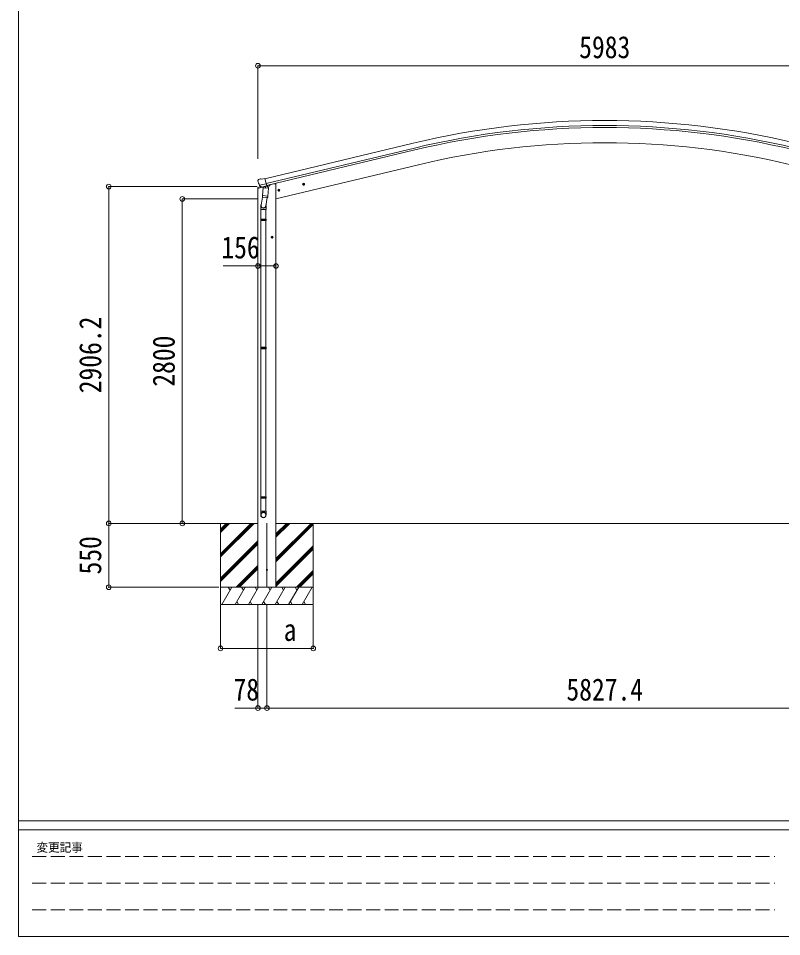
# Model space of a CAD drawing. Units: millimetres at full size, sheet at 1:40. Extents: x -11181 to 11305, y -7804 to 7716.
# Drawn here: x -11181 to -4596, y -7804 to 119 of the extents above; entities that cross this region are included whole.
import ezdxf
from ezdxf.enums import TextEntityAlignment as Align

# ---------------------------------------------------------------- set-up
doc = ezdxf.new("R2010")
doc.units = ezdxf.units.MM
doc.header["$LTSCALE"] = 40
doc.header["$PDMODE"] = 32
doc.header["$PDSIZE"] = 40
doc.linetypes.add('DASHED3', pattern=[4, 3, -1])
for name, color, linetype, lineweight in [('0-0_0', 7, 'Continuous', 9), ('0-1_本体', 4, 'Continuous', 9), ('0-2_部品', 7, 'Continuous', 9), ('0-8_PARTS2', 2, 'Continuous', 9), ('0-A_寸法', 6, 'Continuous', 9), ('F-0_240', 7, 'Continuous', 9)]:
    doc.layers.add(name, color=color, linetype=linetype, lineweight=lineweight)
doc.styles.add('ＭＳ ゴシック', font='')
doc.styles.get('ＭＳ ゴシック').set_extended_font_data('MS Gothic')

msp = doc.modelspace()

# ---------------------------------------------------------------- linework, layer by layer
at = {"layer": '0-0_0'}
for p, q in [((-9114.31, -4238.98), (-9615.97, -4238.99)), ((-9436.76, -4287.58), (-9388.15, -4238.98)), ((-9436.76, -4238.99), (-9436.76, -4938.98)), ((-9436.76, -4499.71), (-9176.03, -4238.99)), ((-9436.76, -4513.85), (-9161.88, -4238.99)), ((-9436.76, -4528), (-9147.74, -4238.99)), ((-9436.76, -4315.87), (-9359.87, -4238.99)), ((-9436.76, -4301.72), (-9374.02, -4238.99)), ((-8958.31, -4541.76), (-8655.53, -4238.99)), ((-8958.31, -4555.9), (-8641.38, -4238.99)), ((-8958.31, -4357.92), (-8839.37, -4238.99)), ((-8958.31, -4343.77), (-8853.52, -4238.99)), ((-8958.31, -4329.63), (-8867.66, -4238.99)), ((-8958.31, -4570.05), (-8636.76, -4248.5)), ((-8957.81, -4238.99), (-3287.66, -4238.99)), ((-8636.76, -4238.99), (-8636.76, -4938.98)), ((-9436.76, -4711.84), (-9114.31, -4389.4)), ((-9436.76, -4725.99), (-9114.31, -4403.54)), ((-9436.76, -4740.13), (-9114.31, -4417.68)), ((-8958.31, -4753.89), (-8636.76, -4432.35)), ((-8958.31, -4768.04), (-8636.76, -4446.49)), ((-8958.31, -4782.18), (-8636.76, -4460.63)), ((-9301.76, -4788.99), (-9114.31, -4601.53)), ((-9287.62, -4788.99), (-9114.31, -4615.67)), ((-9273.48, -4788.99), (-9114.31, -4629.81)), ((-8781.26, -4788.99), (-8636.76, -4644.48)), ((-8767.12, -4788.99), (-8636.76, -4658.62)), ((-8752.98, -4788.99), (-8636.76, -4672.76)), ((-8636.76, -4788.99), (-9436.76, -4788.99)), ((-9426.47, -4938.98), (-9339.86, -4788.99)), ((-9354.86, -4814.97), (-9369.87, -4788.98)), ((-9311, -4938.98), (-9224.39, -4788.99)), ((-9239.4, -4814.97), (-9254.4, -4788.99)), ((-9195.53, -4938.99), (-9108.92, -4788.99)), ((-9123.93, -4814.97), (-9138.93, -4788.99)), ((-8969.76, -4788.99), (-9103.76, -4788.99)), ((-9080.06, -4938.99), (-8993.45, -4788.99)), ((-9008.45, -4814.97), (-9023.46, -4788.98)), ((-8964.59, -4938.99), (-8877.98, -4788.99)), ((-8892.98, -4814.97), (-8907.98, -4788.99)), ((-8849.12, -4938.99), (-8762.51, -4788.99)), ((-8792.51, -4788.99), (-8777.51, -4814.97)), ((-8733.65, -4938.99), (-8647.04, -4788.99)), ((-9436.76, -4938.98), (-8636.76, -4938.98)), ((-9296, -4913.01), (-9281, -4938.98)), ((-9180.53, -4913), (-9165.53, -4938.99)), ((-9065.06, -4913.01), (-9050.06, -4938.99)), ((-8949.59, -4913.01), (-8934.59, -4938.99)), ((-8834.12, -4913.01), (-8819.12, -4938.99)), ((-8718.65, -4913.01), (-8703.65, -4938.99))]:
    msp.add_line(p, q, dxfattribs=at)
at = {"layer": '0-1_本体'}
for p, q in [((-9053.36, -1265.26), (-7774.26, -958.18)), ((-7764.18, -1000.15), (-9043.28, -1307.24)), ((-9039.35, -1323.6), (-7760.25, -1016.52)), ((-8958.79, -1438.99), (-7729.67, -1143.9)), ((-8958.79, -1438.99), (-7729.67, -1143.9)), ((-9085.72, -1332.47), (-9085.72, -1332.98)), ((-8978.79, -1309.6), (-9012.3, -1317.65)), ((-8958.79, -1309.6), (-8978.79, -1309.6)), ((-8958.79, -4788.99), (-8958.79, -1309.6)), ((-9114.29, -4788.99), (-9114.29, -1348.81))]:
    msp.add_line(p, q, dxfattribs=at)
for radius in [7073, 7029.83, 7013, 6882, 6882]:
    msp.add_arc((-6123.1, -7835.75), radius, 76.5, 103.5, dxfattribs=at)
at = {"layer": '0-2_部品'}
for p, q in [((-9106.7, -1270.34), (-9093.52, -1267.18)), ((-9078.96, -1269.85), (-9092.22, -1267.16)), ((-9078.96, -1269.85), (-9053.03, -1263.63)), ((-9116.13, -1349.31), (-9073.32, -1339.03)), ((-9116.13, -1342.42), (-9116.13, -1349.31)), ((-9114.01, -1281.17), (-9113.74, -1282.32)), ((-9086.9, -1333.03), (-9113.83, -1339.5)), ((-9109.79, -1272.59), (-9113.65, -1278.89)), ((-9099.96, -1321.47), (-9042.45, -1307.67)), ((-9083.11, -1336.38), (-9099.48, -1321.89)), ((-9080.4, -1336.95), (-9072.88, -1335.15)), ((-9079.56, -1336.84), (-9078.03, -1336.47)), ((-9078.03, -1336.47), (-9041.33, -1327.66)), ((-9076.19, -1336.7), (-9076.25, -1337.44)), ((-9075.49, -1338.48), (-9049.68, -1344.91)), ((-9068.57, -1343.82), (-9073.25, -1410.66)), ((-9022.88, -1347.02), (-9068.57, -1343.82)), ((-9066.8, -1340.64), (-9067.03, -1343.93)), ((-9047.28, -1329.48), (-9048.3, -1344.09)), ((-9041.33, -1327.66), (-9039.8, -1327.29)), ((-9038.24, -1325.19), (-9037.3, -1325.25)), ((-9037.3, -1325.25), (-9023.99, -1340.57)), ((-9033.62, -1329.5), (-9015.41, -1325.13)), ((-9023.99, -1340.57), (-9024.43, -1346.91)), ((-9011.58, -1317.11), (-9011.58, -1320.26)), ((-8709.89, -1310.5), (-8729.34, -1315.17)), ((-8726.91, -1314.59), (-8724.78, -1307.39)), ((-8721.75, -1320.03), (-8726.91, -1314.59)), ((-8724.78, -1307.39), (-8717.48, -1305.64)), ((-8717.28, -1322.56), (-8721.95, -1303.11)), ((-8717.48, -1305.64), (-8712.32, -1311.08)), ((-9072.89, -1405.54), (-9087.43, -1493.41)), ((-9074.11, -1423.13), (-9073.23, -1410.66)), ((-9073.71, -1424.49), (-9073.71, -1424.49)), ((-9027.56, -1413.86), (-9073.25, -1410.66)), ((-9072.26, -1425.27), (-9030.56, -1428.18)), ((-9027.57, -1413.85), (-9028.46, -1426.55)), ((-9027.56, -1413.86), (-9022.88, -1347.02)), ((-8923.81, -1361.86), (-8943.26, -1366.53)), ((-8940.83, -1365.94), (-8938.7, -1358.75)), ((-8935.67, -1371.39), (-8940.83, -1365.94)), ((-8938.7, -1358.75), (-8931.4, -1356.99)), ((-8931.2, -1373.91), (-8935.87, -1354.47)), ((-8931.4, -1356.99), (-8926.24, -1362.44)), ((-9089.58, -1530.57), (-9089.58, -1496.22)), ((-9034.1, -1427.93), (-9046.72, -1502.73)), ((-9043.58, -1495.91), (-9043.58, -1530.57)), ((-9043.58, -1530.57), (-9089.58, -1530.57)), ((-9087.58, -1530.57), (-9087.58, -1613.23)), ((-9045.58, -1530.57), (-9045.58, -1613.23)), ((-9089.58, -1615.23), (-9088.58, -1613.23)), ((-9043.58, -1615.23), (-9089.58, -1615.23)), ((-9043.58, -1623.23), (-9089.58, -1623.23)), ((-9044.58, -1613.23), (-9088.58, -1613.23)), ((-9044.58, -1625.23), (-9088.58, -1625.23)), ((-9087.58, -1625.23), (-9087.58, -2719.41)), ((-9045.58, -1625.23), (-9045.58, -2719.41)), ((-9043.58, -1615.23), (-9044.58, -1613.23)), ((-9043.58, -1623.23), (-9044.58, -1625.23)), ((-9043.58, -1615.23), (-9043.58, -1623.23)), ((-8982.07, -1769.1), (-9002.07, -1769.1)), ((-8999.58, -1769.1), (-8995.82, -1762.6)), ((-8995.82, -1775.6), (-8999.58, -1769.1)), ((-8995.82, -1762.6), (-8988.32, -1762.6)), ((-8992.07, -1779.1), (-8992.07, -1759.1)), ((-8988.32, -1762.6), (-8984.56, -1769.1)), ((-9089.58, -2721.41), (-9088.58, -2719.41)), ((-9043.58, -2721.41), (-9089.58, -2721.41)), ((-9043.58, -2729.41), (-9089.58, -2729.41)), ((-9044.58, -2719.41), (-9088.58, -2719.41)), ((-9044.58, -2731.41), (-9088.58, -2731.41)), ((-9087.58, -2731.41), (-9087.58, -4009.6)), ((-9045.58, -2731.41), (-9045.58, -4009.6)), ((-9043.58, -2721.41), (-9044.58, -2719.41)), ((-9043.58, -2729.41), (-9044.58, -2731.41)), ((-9043.58, -2721.41), (-9043.58, -2729.41)), ((-9089.58, -4011.6), (-9088.58, -4009.6)), ((-9043.58, -4011.6), (-9089.58, -4011.6)), ((-9043.58, -4019.6), (-9089.58, -4019.6)), ((-9044.58, -4009.6), (-9088.58, -4009.6)), ((-9044.58, -4021.6), (-9088.58, -4021.6)), ((-9087.58, -4021.6), (-9087.58, -4131.6)), ((-9045.58, -4021.6), (-9045.58, -4131.6)), ((-9043.58, -4011.6), (-9044.58, -4009.6)), ((-9043.58, -4019.6), (-9044.58, -4021.6)), ((-9043.58, -4011.6), (-9043.58, -4019.6)), ((-9089.58, -4165.74), (-9089.58, -4131.6)), ((-9043.58, -4131.6), (-9089.58, -4131.6)), ((-9043.58, -4165.74), (-9043.58, -4131.6))]:
    msp.add_line(p, q, dxfattribs=at)
for points in [[(-9047.6, -1329.08), (-9037.87, -1326.74), (-9053.03, -1263.63)], [(-9100.23, -1320.9), (-9099.64, -1321.74), (-9099.48, -1321.89)], [(-9047.6, -1329.08), (-9047.83, -1329.23), (-9072.6, -1335.17), (-9072.88, -1335.15)], [(-8712.32, -1311.08), (-8714.45, -1318.28), (-8721.75, -1320.03)], [(-8926.24, -1362.44), (-8928.37, -1369.64), (-8935.67, -1371.39)], [(-9089.58, -1615.23), (-9089.58, -1623.23), (-9088.58, -1625.23)], [(-8984.56, -1769.1), (-8988.32, -1775.6), (-8995.82, -1775.6)], [(-9089.58, -2721.41), (-9089.58, -2729.41), (-9088.58, -2731.41)], [(-9089.58, -4011.6), (-9089.58, -4019.6), (-9088.58, -4021.6)]]:
    msp.add_lwpolyline(points, dxfattribs=at)
for centre, radius in [((-8719.61, -1312.83), 8.5), ((-8719.61, -1312.83), 7.7), ((-8719.61, -1312.83), 6.5), ((-8933.54, -1364.19), 8.5), ((-8933.54, -1364.19), 7.7), ((-8933.54, -1364.19), 6.5), ((-8992.07, -1769.1), 8.5), ((-8992.07, -1769.1), 7.7), ((-8992.07, -1769.1), 6.5)]:
    msp.add_circle(centre, radius, dxfattribs=at)
at = {"layer": '0-2_部品', "color": 4}
msp.add_circle((-9036.54, -4638.99), 4.5, dxfattribs=at)
at = {"layer": '0-2_部品'}
for centre, radius, start, end in [((-9092.82, -1270.1), 3, 78.5, 103.5), ((-9113.13, -1342.42), 3, 103.5, 180), ((-8916.93, -1235.07), 202.4, 193.5, 205.09125), ((-9105.53, -1275.2), 5, 103.5, 148.5), ((-9079.68, -1336.35), 0.5, 248.23754, 283.5), ((-9076.69, -1336.66), 0.5, 356, 103.5), ((-9075.25, -1337.51), 1, 176, 256), ((-9049.32, -1343.94), 1.03, 250.03897, 351.96569), ((-9046.68, -1329.56), 0.604, 100.59842, 172.20595), ((-9039.92, -1326.8), 0.5, 283.5, 318.76246), ((-9016.58, -1320.26), 5, 283.5, 0), ((-9072.16, -1423.3), 1.95, 175.04017, 217.47766), ((-9072.12, -1423.27), 2, 217.40962, 266), ((-9059.58, -1496.22), 30, 177.45142, 180), ((-9030.42, -1426.19), 2, 266, 349.46843)]:
    msp.add_arc(centre, radius, start, end, dxfattribs=at)
for centre, major_axis, ratio, start_param, end_param in [((-9111.09, -1280.45), (-1.57, -2.57), 0.99628, 4.712389, 5.4996506), ((-9081.12, -1334.13), (-0.73, -2.92), 0.997631, 5.8041905, 6.6006116), ((-9081.06, -1333.9), (2.63, 3.16), 0.650902, 4.0958226, 4.1686332), ((-9081.09, -1334.03), (-0.73, -2.92), 0.997631, 0.3902369, 0.4789948), ((-9066.58, -1495.91), (23, 0), 0.996195, 2.5560258, 6.5663028), ((-9066.58, -1495.91), (21, 0), 0.996195, 2.9349147, 5.9512394), ((-9066.58, -4164), (-23, 0), 0.996195, 3.1415927, 6.2831853), ((-9066.58, -4165.74), (-23, 0), 0.996195, 3.1415927, 6.2831853), ((-9066.58, -4165.74), (0, -23.43), 0.981806, 4.712389, 7.8539816)]:
    msp.add_ellipse(centre, major_axis=major_axis, ratio=ratio, start_param=start_param, end_param=end_param, dxfattribs=at)
msp.add_ellipse((-9066.58, -4165.74), major_axis=(21, 0), ratio=0.996195, dxfattribs=at)
at = {"layer": '0-8_PARTS2', "color": 6}
msp.add_line((-9114.31, -289.98), (-3131.29, -289.98), dxfattribs=at)
at = {"layer": '0-8_PARTS2'}
msp.add_line((-9036.54, -4236.49), (-9036.54, -4791.49), dxfattribs=at)
at = {"layer": '0-A_寸法'}
for p, q in [((-9114.31, -289.98), (-9114.31, -1092.32)), ((-10400.59, -1332.78), (-9121.76, -1332.78)), ((-10400.59, -4238.99), (-10400.59, -1332.78)), ((-9766.88, -1439.01), (-9121.76, -1439.01)), ((-9766.88, -4238.99), (-9766.88, -1439.01)), ((-9114.31, -2017.74), (-9414.31, -2017.74)), ((-8958.31, -2017.74), (-9114.31, -2017.74)), ((-10400.59, -4238.99), (-9451.57, -4238.99)), ((-10400.59, -4238.99), (-9454.32, -4238.99)), ((-10400.59, -4238.99), (-10400.59, -4788.99)), ((-9766.88, -4238.99), (-9454.32, -4238.99)), ((-10400.59, -4788.99), (-9452.6, -4788.99)), ((-9436.76, -5316.89), (-9436.76, -4942.48)), ((-9114.54, -5831.87), (-9114.54, -4942.48)), ((-9036.54, -5831.87), (-9036.54, -4942.48)), ((-9114.54, -5831.87), (-9314.54, -5831.87)), ((-9114.54, -5831.87), (-9036.54, -5831.87)), ((-9036.54, -5831.87), (-3209.16, -5831.87))]:
    msp.add_line(p, q, dxfattribs=at)
msp.add_lwpolyline([(-9436.76, -5316.89), (-8636.76, -5316.89), (-8636.76, -4942.48)], dxfattribs=at)
for p in [(-9114.31, -289.98), (-10400.59, -1332.78), (-9766.88, -1439.01), (-9114.31, -2017.74), (-8958.31, -2017.74), (-10400.59, -4238.99), (-9766.88, -4238.99), (-10400.59, -4788.99), (-9436.76, -5316.89), (-8636.76, -5316.89), (-9114.54, -5831.87), (-9036.54, -5831.87)]:
    msp.add_point(p, dxfattribs=at)
at = {"layer": 'F-0_240', "color": 5}
for p, q in [((-11180.61, 7716.46), (-11180.61, -7803.54)), ((-11180.61, -6803.54), (10739.39, -6803.54)), ((-11180.61, -6883.54), (7183.72, -6883.54)), ((-11180.61, -7803.54), (10739.39, -7803.54))]:
    msp.add_line(p, q, dxfattribs=at)
at = {"layer": 'F-0_240', "color": 4, "linetype": 'DASHED3'}
for p, q in [((-11060.61, -7113.54), (-4656.28, -7113.54)), ((-11060.61, -7343.54), (-4656.28, -7343.54)), ((-11060.61, -7573.54), (-4656.28, -7573.54))]:
    msp.add_line(p, q, dxfattribs=at)

# ---------------------------------------------------------------- texts
at = {"layer": '0-A_寸法', "color": 7, "style": 'ＭＳ ゴシック', "width": 0.85}
for s, p in [('5983', (-6342.8, -281.98)), ('156', (-9429.31, -2009.74)), ('a', (-8891.76, -5308.89)), ('78', (-9324.54, -5823.87)), ('5827.4', (-6452.85, -5823.87))]:
    msp.add_text(s, height=190.6, dxfattribs=at).set_placement(p, align=Align.BOTTOM_LEFT)
for s, p in [('2906.2', (-10408.59, -3115.89)), ('2800', (-9774.88, -3059)), ('550', (-10408.59, -4678.99))]:
    msp.add_text(s, height=190.6, rotation=90, dxfattribs=at).set_placement(p, align=Align.BOTTOM_LEFT)
at = {"layer": 'F-0_240', "style": 'ＭＳ ゴシック'}
msp.add_text('変更記事', height=73.31, dxfattribs=at).set_placement((-11024.31, -7093.54), align=Align.BOTTOM_LEFT)

doc.saveas('drawing.dxf')
